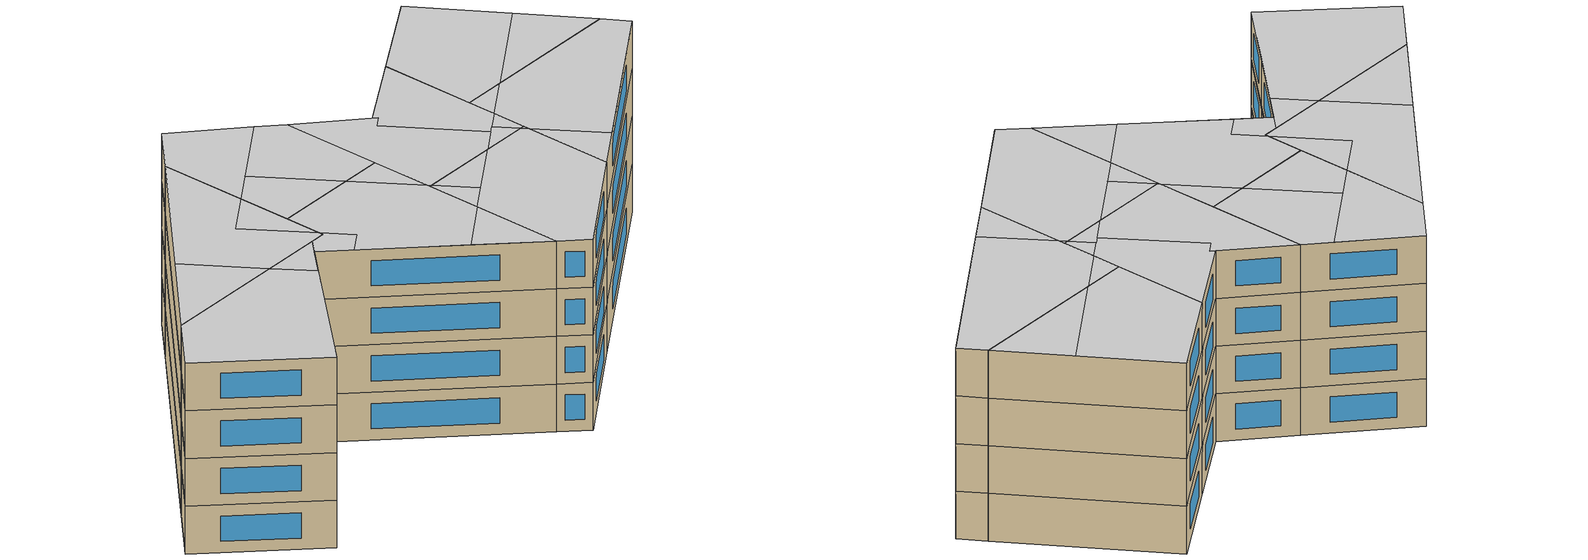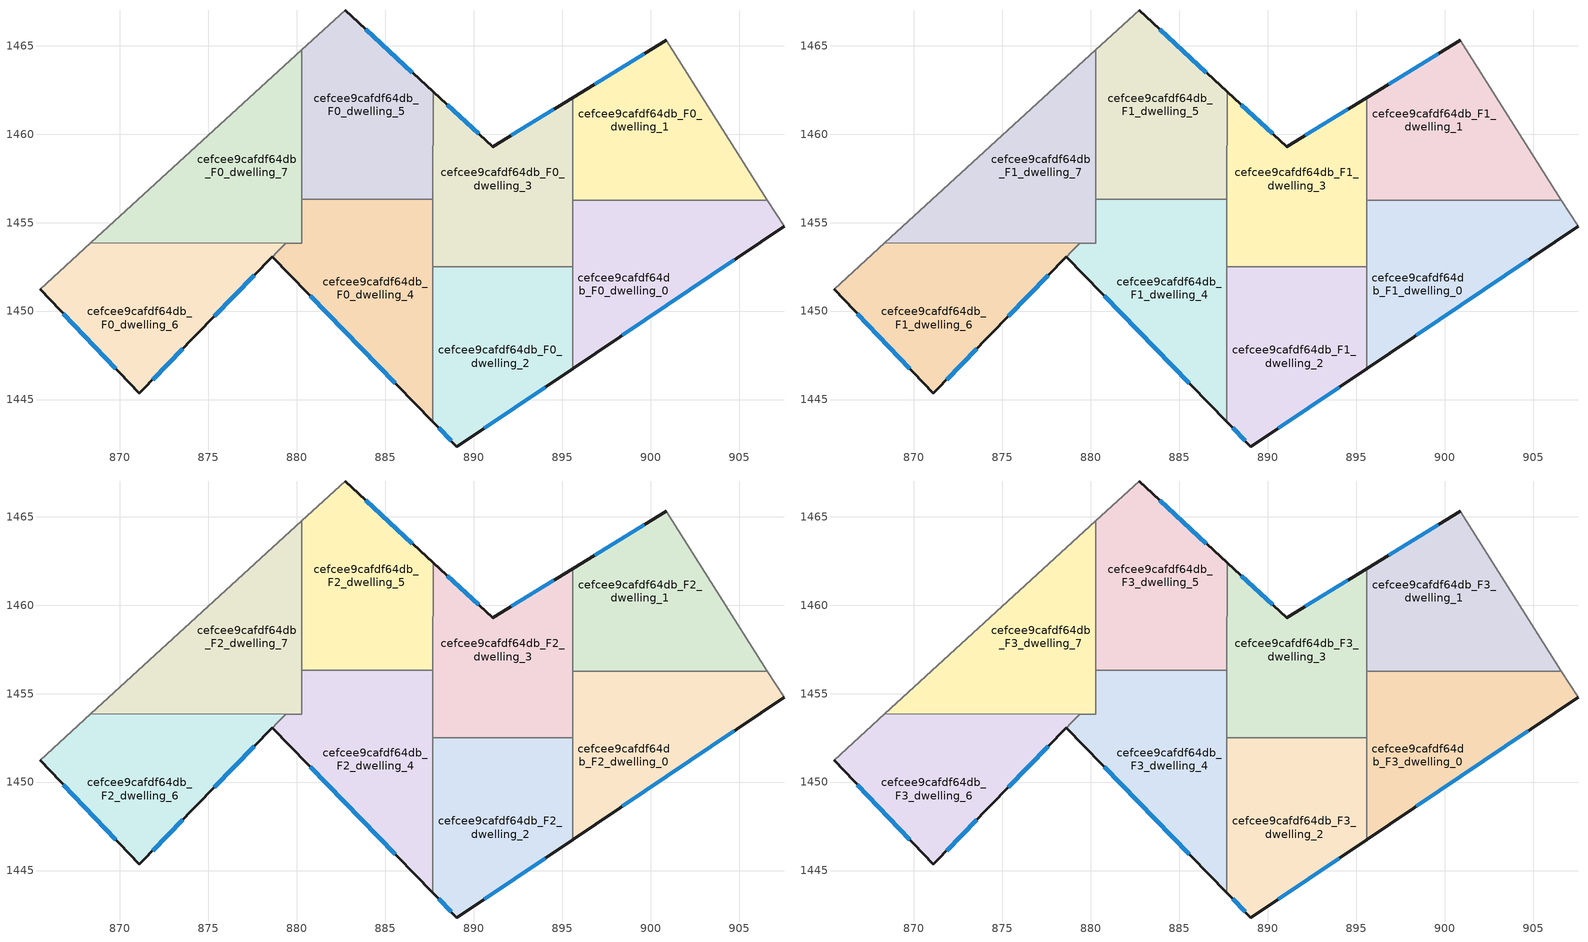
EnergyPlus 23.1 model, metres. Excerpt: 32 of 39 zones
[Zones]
cefcee9cafdf64db_F0_dwelling_0
 floor ground (EU_floor_Construction): 906.6,1456.27 907.53,1454.79 895.59,1446.74 895.6,1456.27 z0
 wall outside (EU_wall_Construction): 895.59,1446.74 907.53,1454.79 z0:3
 wall to cefcee9cafdf64db_F0_dwelling_1 (EU_wall_Construction): 906.6,1456.27 895.6,1456.27 z0:3
 wall adiabatic (EU_wall_Construction): 907.53,1454.79 906.6,1456.27 z0:3
 wall to cefcee9cafdf64db_F0_dwelling_3 (EU_wall_Construction): 895.6,1456.27 895.59,1446.74 z0:3
 window (EU_Window_Construction): 898.4,1448.63 904.73,1452.9 z0.7:2.3
cefcee9cafdf64db_F0_dwelling_1
 floor ground (EU_floor_Construction): 900.89,1465.31 906.6,1456.27 895.6,1456.27 895.6,1462.06 z0
 wall outside (EU_wall_Construction): 900.89,1465.31 895.6,1462.06 z0:3
 wall adiabatic (EU_wall_Construction): 906.6,1456.27 900.89,1465.31 z0:3
 wall to cefcee9cafdf64db_F0_dwelling_3 (EU_wall_Construction): 895.6,1462.06 895.6,1456.27 z0:3
 window (EU_Window_Construction): 899.64,1464.55 896.84,1462.82 z0.7:2.3
cefcee9cafdf64db_F0_dwelling_2
 floor ground (EU_floor_Construction): 895.59,1452.51 895.59,1446.74 889.05,1442.34 887.69,1443.74 887.7,1452.51 z0
 wall outside (EU_wall_Construction): 887.69,1443.74 889.05,1442.34 895.59,1446.74 z0:3
 wall to cefcee9cafdf64db_F0_dwelling_3 (EU_wall_Construction): 895.59,1446.74 895.59,1452.51 887.7,1452.51 z0:3
 wall to cefcee9cafdf64db_F0_dwelling_4 (EU_wall_Construction): 887.7,1452.51 887.69,1443.74 z0:3
 window (EU_Window_Construction): 890.59,1443.37 894.06,1445.71 / 888.01,1443.41 888.73,1442.67 z0.7:2.3
cefcee9cafdf64db_F0_dwelling_3
 floor ground (EU_floor_Construction): 895.6,1462.06 895.59,1452.51 887.7,1452.51 887.7,1462.4 891.07,1459.28 z0
 wall outside (EU_wall_Construction): 895.6,1462.06 891.07,1459.28 887.7,1462.4 z0:3
 wall to cefcee9cafdf64db_F0_dwelling_5 (EU_wall_Construction): 887.7,1462.4 887.7,1456.31 z0:3
 wall to cefcee9cafdf64db_F0_dwelling_4 (EU_wall_Construction): 887.7,1456.31 887.7,1452.51 z0:3
 window (EU_Window_Construction): 890.28,1460.01 888.49,1461.67 / 894.54,1461.41 892.13,1459.93 z0.7:2.3
cefcee9cafdf64db_F0_dwelling_4
 floor ground (EU_floor_Construction): 887.7,1456.32 887.69,1443.74 878.62,1453.06 874.32,1448.66 879.38,1453.85 880.28,1453.84 880.28,1456.32 z0
 wall outside (EU_wall_Construction): 874.32,1448.66 878.62,1453.06 887.69,1443.74 z0:3
 wall to cefcee9cafdf64db_F0_dwelling_5 (EU_wall_Construction): 887.7,1456.32 880.28,1456.32 z0:3
 wall to cefcee9cafdf64db_F0_dwelling_6 (EU_wall_Construction): 879.38,1453.85 874.32,1448.66 z0:3
 wall to cefcee9cafdf64db_F0_dwelling_7 (EU_wall_Construction): 880.28,1456.32 880.28,1453.84 879.38,1453.85 z0:3
 window (EU_Window_Construction): 875.33,1449.7 877.61,1452.03 / 880.75,1450.87 885.56,1445.93 z0.7:2.3
cefcee9cafdf64db_F0_dwelling_5
 floor ground (EU_floor_Construction): 887.7,1462.4 887.7,1456.32 880.28,1456.32 880.29,1464.76 882.74,1467 z0
 wall outside (EU_wall_Construction): 887.7,1462.4 882.74,1467 z0:3
 wall adiabatic (EU_wall_Construction): 882.74,1467 880.29,1464.76 z0:3
 wall to cefcee9cafdf64db_F0_dwelling_7 (EU_wall_Construction): 880.29,1464.76 880.28,1456.32 z0:3
 window (EU_Window_Construction): 886.54,1463.48 883.9,1465.92 z0.7:2.3
cefcee9cafdf64db_F0_dwelling_6
 floor ground (EU_floor_Construction): 879.38,1453.85 871.1,1445.36 865.49,1451.22 868.37,1453.85 z0
 wall outside (EU_wall_Construction): 865.49,1451.22 871.1,1445.36 874.32,1448.66 z0:3
 wall adiabatic (EU_wall_Construction): 868.37,1453.85 865.49,1451.22 z0:3
 wall to cefcee9cafdf64db_F0_dwelling_7 (EU_wall_Construction): 879.38,1453.85 868.37,1453.85 z0:3
 window (EU_Window_Construction): 866.81,1449.85 869.78,1446.73 / 871.85,1446.13 873.56,1447.88 z0.7:2.3
cefcee9cafdf64db_F0_dwelling_7
 floor ground (EU_floor_Construction): 880.29,1464.76 880.28,1453.84 868.37,1453.85 z0
 wall adiabatic (EU_wall_Construction): 880.29,1464.76 868.37,1453.85 z0:3
cefcee9cafdf64db_F1_dwelling_0
 floor to cefcee9cafdf64db_F0_dwelling_0 (EU_floor_Construction): 906.6,1456.27 907.53,1454.79 895.59,1446.74 895.6,1456.27 z3
 wall outside (EU_wall_Construction): 895.59,1446.74 907.53,1454.79 z3:6
 wall to cefcee9cafdf64db_F1_dwelling_1 (EU_wall_Construction): 906.6,1456.27 895.6,1456.27 z3:6
 wall adiabatic (EU_wall_Construction): 907.53,1454.79 906.6,1456.27 z3:6
 wall to cefcee9cafdf64db_F1_dwelling_3 (EU_wall_Construction): 895.6,1456.27 895.59,1446.74 z3:6
 window (EU_Window_Construction): 898.4,1448.63 904.73,1452.9 z3.7:5.3
cefcee9cafdf64db_F1_dwelling_1
 floor to cefcee9cafdf64db_F0_dwelling_1 (EU_floor_Construction): 900.89,1465.31 906.6,1456.27 895.6,1456.27 895.6,1462.06 z3
 wall outside (EU_wall_Construction): 900.89,1465.31 895.6,1462.06 z3:6
 wall adiabatic (EU_wall_Construction): 906.6,1456.27 900.89,1465.31 z3:6
 wall to cefcee9cafdf64db_F1_dwelling_3 (EU_wall_Construction): 895.6,1462.06 895.6,1456.27 z3:6
 window (EU_Window_Construction): 899.64,1464.55 896.84,1462.82 z3.7:5.3
cefcee9cafdf64db_F1_dwelling_2
 floor to cefcee9cafdf64db_F0_dwelling_2 (EU_floor_Construction): 895.59,1452.51 895.59,1446.74 889.05,1442.34 887.69,1443.74 887.7,1452.51 z3
 wall outside (EU_wall_Construction): 887.69,1443.74 889.05,1442.34 895.59,1446.74 z3:6
 wall to cefcee9cafdf64db_F1_dwelling_3 (EU_wall_Construction): 895.59,1446.74 895.59,1452.51 887.7,1452.51 z3:6
 wall to cefcee9cafdf64db_F1_dwelling_4 (EU_wall_Construction): 887.7,1452.51 887.69,1443.74 z3:6
 window (EU_Window_Construction): 890.59,1443.37 894.06,1445.71 / 888.01,1443.41 888.73,1442.67 z3.7:5.3
cefcee9cafdf64db_F1_dwelling_3
 floor to cefcee9cafdf64db_F0_dwelling_3 (EU_floor_Construction): 895.6,1462.06 895.59,1452.51 887.7,1452.51 887.7,1462.4 891.07,1459.28 z3
 wall outside (EU_wall_Construction): 895.6,1462.06 891.07,1459.28 887.7,1462.4 z3:6
 wall to cefcee9cafdf64db_F1_dwelling_5 (EU_wall_Construction): 887.7,1462.4 887.7,1456.31 z3:6
 wall to cefcee9cafdf64db_F1_dwelling_4 (EU_wall_Construction): 887.7,1456.31 887.7,1452.51 z3:6
 window (EU_Window_Construction): 890.28,1460.01 888.49,1461.67 / 894.54,1461.41 892.13,1459.93 z3.7:5.3
cefcee9cafdf64db_F1_dwelling_4
 floor to cefcee9cafdf64db_F0_dwelling_4 (EU_floor_Construction): 887.7,1456.32 887.69,1443.74 878.62,1453.06 874.32,1448.66 879.38,1453.85 880.28,1453.84 880.28,1456.32 z3
 wall outside (EU_wall_Construction): 874.32,1448.66 878.62,1453.06 887.69,1443.74 z3:6
 wall to cefcee9cafdf64db_F1_dwelling_5 (EU_wall_Construction): 887.7,1456.32 880.28,1456.32 z3:6
 wall to cefcee9cafdf64db_F1_dwelling_6 (EU_wall_Construction): 879.38,1453.85 874.32,1448.66 z3:6
 wall to cefcee9cafdf64db_F1_dwelling_7 (EU_wall_Construction): 880.28,1456.32 880.28,1453.84 879.38,1453.85 z3:6
 window (EU_Window_Construction): 875.33,1449.7 877.61,1452.03 / 880.75,1450.87 885.56,1445.93 z3.7:5.3
cefcee9cafdf64db_F1_dwelling_5
 floor to cefcee9cafdf64db_F0_dwelling_5 (EU_floor_Construction): 887.7,1462.4 887.7,1456.32 880.28,1456.32 880.29,1464.76 882.74,1467 z3
 wall outside (EU_wall_Construction): 887.7,1462.4 882.74,1467 z3:6
 wall adiabatic (EU_wall_Construction): 882.74,1467 880.29,1464.76 z3:6
 wall to cefcee9cafdf64db_F1_dwelling_7 (EU_wall_Construction): 880.29,1464.76 880.28,1456.32 z3:6
 window (EU_Window_Construction): 886.54,1463.48 883.9,1465.92 z3.7:5.3
cefcee9cafdf64db_F1_dwelling_6
 floor to cefcee9cafdf64db_F0_dwelling_6 (EU_floor_Construction): 879.38,1453.85 871.1,1445.36 865.49,1451.22 868.37,1453.85 z3
 wall outside (EU_wall_Construction): 865.49,1451.22 871.1,1445.36 874.32,1448.66 z3:6
 wall adiabatic (EU_wall_Construction): 868.37,1453.85 865.49,1451.22 z3:6
 wall to cefcee9cafdf64db_F1_dwelling_7 (EU_wall_Construction): 879.38,1453.85 868.37,1453.85 z3:6
 window (EU_Window_Construction): 866.81,1449.85 869.78,1446.73 / 871.85,1446.13 873.56,1447.88 z3.7:5.3
cefcee9cafdf64db_F1_dwelling_7
 floor to cefcee9cafdf64db_F0_dwelling_7 (EU_floor_Construction): 880.29,1464.76 880.28,1453.84 868.37,1453.85 z3
 wall adiabatic (EU_wall_Construction): 880.29,1464.76 868.37,1453.85 z3:6
cefcee9cafdf64db_F2_dwelling_0
 floor to cefcee9cafdf64db_F1_dwelling_0 (EU_floor_Construction): 906.6,1456.27 907.53,1454.79 895.59,1446.74 895.6,1456.27 z6
 wall outside (EU_wall_Construction): 895.59,1446.74 907.53,1454.79 z6:9
 wall to cefcee9cafdf64db_F2_dwelling_1 (EU_wall_Construction): 906.6,1456.27 895.6,1456.27 z6:9
 wall adiabatic (EU_wall_Construction): 907.53,1454.79 906.6,1456.27 z6:9
 wall to cefcee9cafdf64db_F2_dwelling_3 (EU_wall_Construction): 895.6,1456.27 895.59,1446.74 z6:9
 window (EU_Window_Construction): 898.4,1448.63 904.73,1452.9 z6.7:8.3
cefcee9cafdf64db_F2_dwelling_1
 floor to cefcee9cafdf64db_F1_dwelling_1 (EU_floor_Construction): 900.89,1465.31 906.6,1456.27 895.6,1456.27 895.6,1462.06 z6
 wall outside (EU_wall_Construction): 900.89,1465.31 895.6,1462.06 z6:9
 wall adiabatic (EU_wall_Construction): 906.6,1456.27 900.89,1465.31 z6:9
 wall to cefcee9cafdf64db_F2_dwelling_3 (EU_wall_Construction): 895.6,1462.06 895.6,1456.27 z6:9
 window (EU_Window_Construction): 899.64,1464.55 896.84,1462.82 z6.7:8.3
cefcee9cafdf64db_F2_dwelling_2
 floor to cefcee9cafdf64db_F1_dwelling_2 (EU_floor_Construction): 895.59,1452.51 895.59,1446.74 889.05,1442.34 887.69,1443.74 887.7,1452.51 z6
 wall outside (EU_wall_Construction): 887.69,1443.74 889.05,1442.34 895.59,1446.74 z6:9
 wall to cefcee9cafdf64db_F2_dwelling_3 (EU_wall_Construction): 895.59,1446.74 895.59,1452.51 887.7,1452.51 z6:9
 wall to cefcee9cafdf64db_F2_dwelling_4 (EU_wall_Construction): 887.7,1452.51 887.69,1443.74 z6:9
 window (EU_Window_Construction): 890.59,1443.37 894.06,1445.71 / 888.01,1443.41 888.73,1442.67 z6.7:8.3
cefcee9cafdf64db_F2_dwelling_3
 floor to cefcee9cafdf64db_F1_dwelling_3 (EU_floor_Construction): 895.6,1462.06 895.59,1452.51 887.7,1452.51 887.7,1462.4 891.07,1459.28 z6
 wall outside (EU_wall_Construction): 895.6,1462.06 891.07,1459.28 887.7,1462.4 z6:9
 wall to cefcee9cafdf64db_F2_dwelling_5 (EU_wall_Construction): 887.7,1462.4 887.7,1456.31 z6:9
 wall to cefcee9cafdf64db_F2_dwelling_4 (EU_wall_Construction): 887.7,1456.31 887.7,1452.51 z6:9
 window (EU_Window_Construction): 890.28,1460.01 888.49,1461.67 / 894.54,1461.41 892.13,1459.93 z6.7:8.3
cefcee9cafdf64db_F2_dwelling_4
 floor to cefcee9cafdf64db_F1_dwelling_4 (EU_floor_Construction): 887.7,1456.32 887.69,1443.74 878.62,1453.06 874.32,1448.66 879.38,1453.85 880.28,1453.84 880.28,1456.32 z6
 wall outside (EU_wall_Construction): 874.32,1448.66 878.62,1453.06 887.69,1443.74 z6:9
 wall to cefcee9cafdf64db_F2_dwelling_5 (EU_wall_Construction): 887.7,1456.32 880.28,1456.32 z6:9
 wall to cefcee9cafdf64db_F2_dwelling_6 (EU_wall_Construction): 879.38,1453.85 874.32,1448.66 z6:9
 wall to cefcee9cafdf64db_F2_dwelling_7 (EU_wall_Construction): 880.28,1456.32 880.28,1453.84 879.38,1453.85 z6:9
 window (EU_Window_Construction): 875.33,1449.7 877.61,1452.03 / 880.75,1450.87 885.56,1445.93 z6.7:8.3
cefcee9cafdf64db_F2_dwelling_5
 floor to cefcee9cafdf64db_F1_dwelling_5 (EU_floor_Construction): 887.7,1462.4 887.7,1456.32 880.28,1456.32 880.29,1464.76 882.74,1467 z6
 wall outside (EU_wall_Construction): 887.7,1462.4 882.74,1467 z6:9
 wall adiabatic (EU_wall_Construction): 882.74,1467 880.29,1464.76 z6:9
 wall to cefcee9cafdf64db_F2_dwelling_7 (EU_wall_Construction): 880.29,1464.76 880.28,1456.32 z6:9
 window (EU_Window_Construction): 886.54,1463.48 883.9,1465.92 z6.7:8.3
cefcee9cafdf64db_F2_dwelling_6
 floor to cefcee9cafdf64db_F1_dwelling_6 (EU_floor_Construction): 879.38,1453.85 871.1,1445.36 865.49,1451.22 868.37,1453.85 z6
 wall outside (EU_wall_Construction): 865.49,1451.22 871.1,1445.36 874.32,1448.66 z6:9
 wall adiabatic (EU_wall_Construction): 868.37,1453.85 865.49,1451.22 z6:9
 wall to cefcee9cafdf64db_F2_dwelling_7 (EU_wall_Construction): 879.38,1453.85 868.37,1453.85 z6:9
 window (EU_Window_Construction): 866.81,1449.85 869.78,1446.73 / 871.85,1446.13 873.56,1447.88 z6.7:8.3
cefcee9cafdf64db_F2_dwelling_7
 floor to cefcee9cafdf64db_F1_dwelling_7 (EU_floor_Construction): 880.29,1464.76 880.28,1453.84 868.37,1453.85 z6
 wall adiabatic (EU_wall_Construction): 880.29,1464.76 868.37,1453.85 z6:9
cefcee9cafdf64db_F3_dwelling_0
 floor to cefcee9cafdf64db_F2_dwelling_0 (EU_floor_Construction): 906.6,1456.27 907.53,1454.79 895.59,1446.74 895.6,1456.27 z9
 wall outside (EU_wall_Construction): 895.59,1446.74 907.53,1454.79 z9:12
 wall to cefcee9cafdf64db_F3_dwelling_1 (EU_wall_Construction): 906.6,1456.27 895.6,1456.27 z9:12
 wall adiabatic (EU_wall_Construction): 907.53,1454.79 906.6,1456.27 z9:12
 wall to cefcee9cafdf64db_F3_dwelling_3 (EU_wall_Construction): 895.6,1456.27 895.59,1446.74 z9:12
 window (EU_Window_Construction): 898.4,1448.63 904.73,1452.9 z9.7:11.3
 ceiling to cefcee9cafdf64db_F4_dwelling_1 (EU_floor_Construction): 907.53,1454.79 906.6,1456.27 898.15,1456.27 895.6,1454.55 895.59,1452.13 898.09,1448.43 z12
 ceiling to cefcee9cafdf64db_F4_dwelling_0 (EU_floor_Construction): 898.09,1448.43 895.59,1452.13 895.59,1446.74 z12
 ceiling to cefcee9cafdf64db_F4_dwelling_3 (EU_floor_Construction): 898.15,1456.27 895.6,1456.27 895.6,1454.55 z12
cefcee9cafdf64db_F3_dwelling_1
 floor to cefcee9cafdf64db_F2_dwelling_1 (EU_floor_Construction): 900.89,1465.31 906.6,1456.27 895.6,1456.27 895.6,1462.06 z9
 wall outside (EU_wall_Construction): 900.89,1465.31 895.6,1462.06 z9:12
 wall adiabatic (EU_wall_Construction): 906.6,1456.27 900.89,1465.31 z9:12
 wall to cefcee9cafdf64db_F3_dwelling_3 (EU_wall_Construction): 895.6,1462.06 895.6,1456.27 z9:12
 window (EU_Window_Construction): 899.64,1464.55 896.84,1462.82 z9.7:11.3
 ceiling to cefcee9cafdf64db_F4_dwelling_3 (EU_floor_Construction): 904.07,1460.26 900.89,1465.31 895.6,1462.06 895.6,1456.27 898.15,1456.27 z12
 ceiling adiabatic (EU_roof_Construction): 906.6,1456.27 904.07,1460.26 898.15,1456.27 z12
cefcee9cafdf64db_F3_dwelling_2
 floor to cefcee9cafdf64db_F2_dwelling_2 (EU_floor_Construction): 895.59,1452.51 895.59,1446.74 889.05,1442.34 887.69,1443.74 887.7,1452.51 z9
 wall outside (EU_wall_Construction): 887.69,1443.74 889.05,1442.34 895.59,1446.74 z9:12
 wall to cefcee9cafdf64db_F3_dwelling_3 (EU_wall_Construction): 895.59,1446.74 895.59,1452.51 887.7,1452.51 z9:12
 wall to cefcee9cafdf64db_F3_dwelling_4 (EU_wall_Construction): 887.7,1452.51 887.69,1443.74 z9:12
 window (EU_Window_Construction): 890.59,1443.37 894.06,1445.71 / 888.01,1443.41 888.73,1442.67 z9.7:11.3
 ceiling to cefcee9cafdf64db_F4_dwelling_0 (EU_floor_Construction): 895.59,1446.74 895.59,1452.13 895.34,1452.51 892.57,1452.51 887.69,1449.23 887.69,1443.74 889.05,1442.34 z12
 ceiling to cefcee9cafdf64db_F4_dwelling_5 (EU_floor_Construction): 892.57,1452.51 887.81,1452.51 889.3,1450.31 z12
 ceiling to cefcee9cafdf64db_F4_dwelling_2 (EU_floor_Construction): 889.3,1450.31 887.81,1452.51 887.7,1452.51 887.69,1449.23 z12
 ceiling to cefcee9cafdf64db_F4_dwelling_1 (EU_floor_Construction): 895.59,1452.13 895.59,1452.51 895.34,1452.51 z12
cefcee9cafdf64db_F3_dwelling_3
 floor to cefcee9cafdf64db_F2_dwelling_3 (EU_floor_Construction): 895.6,1462.06 895.59,1452.51 887.7,1452.51 887.7,1462.4 891.07,1459.28 z9
 wall outside (EU_wall_Construction): 895.6,1462.06 891.07,1459.28 887.7,1462.4 z9:12
 wall to cefcee9cafdf64db_F3_dwelling_5 (EU_wall_Construction): 887.7,1462.4 887.7,1456.31 z9:12
 wall to cefcee9cafdf64db_F3_dwelling_4 (EU_wall_Construction): 887.7,1456.31 887.7,1452.51 z9:12
 window (EU_Window_Construction): 890.28,1460.01 888.49,1461.67 / 894.54,1461.41 892.13,1459.93 z9.7:11.3
 ceiling to cefcee9cafdf64db_F4_dwelling_5 (EU_floor_Construction): 894.06,1453.51 890.63,1458.6 891.31,1459.05 887.7,1462.39 887.7,1452.68 887.81,1452.51 892.57,1452.51 z12
 ceiling to cefcee9cafdf64db_F4_dwelling_0 (EU_floor_Construction): 895.34,1452.51 894.47,1453.79 892.57,1452.51 z12
 ceiling to cefcee9cafdf64db_F4_dwelling_3 (EU_floor_Construction): 895.6,1454.55 895.6,1462.06 891.07,1459.28 891.31,1459.06 890.63,1458.6 894.06,1453.51 z12
 ceiling to cefcee9cafdf64db_F4_dwelling_1 (EU_floor_Construction): 895.59,1452.27 895.6,1454.55 894.48,1453.79 895.34,1452.51 895.59,1452.51 z12
 roof outside (EU_roof_Construction): 895.59,1452.27 895.59,1452.51 895.6,1462.06 891.07,1459.28 887.7,1462.4 891.31,1459.05 891.07,1459.28 895.6,1462.06 z12
cefcee9cafdf64db_F3_dwelling_4
 floor to cefcee9cafdf64db_F2_dwelling_4 (EU_floor_Construction): 887.7,1456.32 887.69,1443.74 878.62,1453.06 874.32,1448.66 879.38,1453.85 880.28,1453.84 880.28,1456.32 z9
 wall outside (EU_wall_Construction): 874.32,1448.66 878.62,1453.06 887.69,1443.74 z9:12
 wall to cefcee9cafdf64db_F3_dwelling_5 (EU_wall_Construction): 887.7,1456.32 880.28,1456.32 z9:12
 wall to cefcee9cafdf64db_F3_dwelling_6 (EU_wall_Construction): 879.38,1453.85 874.32,1448.66 z9:12
 wall to cefcee9cafdf64db_F3_dwelling_7 (EU_wall_Construction): 880.28,1456.32 880.28,1453.84 879.38,1453.85 z9:12
 window (EU_Window_Construction): 875.33,1449.7 877.61,1452.03 / 880.75,1450.87 885.56,1445.93 z9.7:11.3
 ceiling to cefcee9cafdf64db_F4_dwelling_2 (EU_floor_Construction): 887.69,1449.23 887.7,1452.68 885.25,1456.32 880.28,1456.32 880.28,1454.07 881.42,1452.39 880.12,1451.52 884.47,1447.05 z12
 ceiling to cefcee9cafdf64db_F4_dwelling_0 (EU_floor_Construction): 887.69,1443.74 887.69,1449.23 884.47,1447.05 z12
 ceiling to cefcee9cafdf64db_F4_dwelling_5 (EU_floor_Construction): 887.7,1452.68 887.7,1456.32 885.25,1456.32 z12
 ceiling to cefcee9cafdf64db_F4_dwelling_6 (EU_floor_Construction): 881.42,1452.39 880.28,1454.07 880.28,1453.84 879.38,1453.85 877.26,1451.67 878.62,1453.06 880.12,1451.52 z12
cefcee9cafdf64db_F3_dwelling_5
 floor to cefcee9cafdf64db_F2_dwelling_5 (EU_floor_Construction): 887.7,1462.4 887.7,1456.32 880.28,1456.32 880.29,1464.76 882.74,1467 z9
 wall outside (EU_wall_Construction): 887.7,1462.4 882.74,1467 z9:12
 wall adiabatic (EU_wall_Construction): 882.74,1467 880.29,1464.76 z9:12
 wall to cefcee9cafdf64db_F3_dwelling_7 (EU_wall_Construction): 880.29,1464.76 880.28,1456.32 z9:12
 window (EU_Window_Construction): 886.54,1463.48 883.9,1465.92 z9.7:11.3
 ceiling to cefcee9cafdf64db_F4_dwelling_6 (EU_floor_Construction): 886.37,1463.63 882.74,1467 880.29,1464.76 880.29,1459.53 z12
 ceiling to cefcee9cafdf64db_F4_dwelling_2 (EU_floor_Construction): 885.25,1456.32 882.21,1460.82 880.29,1459.53 880.28,1456.32 z12
 ceiling to cefcee9cafdf64db_F4_dwelling_5 (EU_floor_Construction): 887.7,1456.32 887.7,1462.39 886.37,1463.63 882.21,1460.82 885.25,1456.32 z12
cefcee9cafdf64db_F3_dwelling_6
 floor to cefcee9cafdf64db_F2_dwelling_6 (EU_floor_Construction): 879.38,1453.85 871.1,1445.36 865.49,1451.22 868.37,1453.85 z9
 wall outside (EU_wall_Construction): 865.49,1451.22 871.1,1445.36 874.32,1448.66 z9:12
 wall adiabatic (EU_wall_Construction): 868.37,1453.85 865.49,1451.22 z9:12
 wall to cefcee9cafdf64db_F3_dwelling_7 (EU_wall_Construction): 879.38,1453.85 868.37,1453.85 z9:12
 window (EU_Window_Construction): 866.81,1449.85 869.78,1446.73 / 871.85,1446.13 873.56,1447.88 z9.7:11.3
 ceiling to cefcee9cafdf64db_F4_dwelling_4 (EU_floor_Construction): 871.1,1445.36 877.26,1451.67 875.79,1453.85 868.37,1453.85 865.49,1451.22 z12
 ceiling to cefcee9cafdf64db_F4_dwelling_6 (EU_floor_Construction): 877.26,1451.67 879.38,1453.85 875.79,1453.85 z12
cefcee9cafdf64db_F3_dwelling_7
 floor to cefcee9cafdf64db_F2_dwelling_7 (EU_floor_Construction): 880.29,1464.76 880.28,1453.84 868.37,1453.85 z9
 wall adiabatic (EU_wall_Construction): 880.29,1464.76 868.37,1453.85 z9:12
 ceiling to cefcee9cafdf64db_F4_dwelling_6 (EU_floor_Construction): 880.28,1453.84 880.28,1454.07 877.76,1457.82 880.29,1459.53 880.29,1464.76 872.96,1458.05 875.79,1453.85 z12
 ceiling to cefcee9cafdf64db_F4_dwelling_4 (EU_floor_Construction): 875.79,1453.85 872.96,1458.05 868.37,1453.85 z12
 ceiling to cefcee9cafdf64db_F4_dwelling_2 (EU_floor_Construction): 880.28,1454.07 880.29,1459.53 877.76,1457.82 z12
[Building]
EU S2 Campaign: North Axis=0; Terrain=City; Solar Distribution=FullExterior
[Site:Location]
Budapest.Ferenc.Liszt.Intl.AP: Latitude=47.437; Longitude=19.256; Time Zone=1; Elevation=185
[SizingPeriod:WeatherFileDays]
AnnualSizingPeriod: Begin Month=1; Begin Day of Month=1; End Month=12; End Day of Month=31; Day of Week for Start Day=Monday; Use Weather File Daylight Saving Period=No; Use Weather File Rain and Snow Indicators=No
[MATERIAL]
EU_InternalMass_Material: Roughness=MediumRough; Thickness=0.1; Conductivity=1; Density=1800; Specific Heat=900; Thermal Absorptance=0.9; Solar Absorptance=0.7; Visible Absorptance=0.7
[MATERIAL:NOMASS] Roughness=MediumRough; Thermal Absorptance=0.9; Solar Absorptance=0.7; Visible Absorptance=0.7
Name | Thermal Resistance
EU_wall_NoMass | 0.832559
EU_roof_NoMass | 1.39638
EU_floor_NoMass | 0.872794
[WINDOWMATERIAL:SIMPLEGLAZINGSYSTEM]
EU_Window_SimpleGlazing: UFactor=2.79869; Solar Heat Gain Coefficient=0.75; Visible Transmittance=0.75
[CONSTRUCTION]
EU_wall_Construction: EU_wall_NoMass
EU_roof_Construction: EU_roof_NoMass
EU_floor_Construction: EU_floor_NoMass
EU_Window_Construction: EU_Window_SimpleGlazing
EU_InternalMass_Construction: EU_InternalMass_Material
[ZONE] Type=1; Multiplier=1; Ceiling Height=autocalculate; Floor Area=autocalculate; Part of Total Floor Area=Yes
Name | Volume
cefcee9cafdf64db_F0_dwelling_0; cefcee9cafdf64db_F1_dwelling_0; cefcee9cafdf64db_F2_dwelling_0; cefcee9cafdf64db_F3_dwelling_0 | 195.02
cefcee9cafdf64db_F0_dwelling_1; cefcee9cafdf64db_F1_dwelling_1; cefcee9cafdf64db_F2_dwelling_1; cefcee9cafdf64db_F3_dwelling_1 | 195.038
cefcee9cafdf64db_F0_dwelling_2; cefcee9cafdf64db_F1_dwelling_2; cefcee9cafdf64db_F2_dwelling_2; cefcee9cafdf64db_F3_dwelling_2 | 195.013
cefcee9cafdf64db_F0_dwelling_3; cefcee9cafdf64db_F1_dwelling_3; cefcee9cafdf64db_F2_dwelling_3; cefcee9cafdf64db_F3_dwelling_3 | 195.041
cefcee9cafdf64db_F0_dwelling_4; cefcee9cafdf64db_F1_dwelling_4; cefcee9cafdf64db_F2_dwelling_4; cefcee9cafdf64db_F3_dwelling_4 | 202.352
cefcee9cafdf64db_F0_dwelling_5; cefcee9cafdf64db_F1_dwelling_5; cefcee9cafdf64db_F2_dwelling_5; cefcee9cafdf64db_F3_dwelling_5 | 195.03
cefcee9cafdf64db_F0_dwelling_6; cefcee9cafdf64db_F1_dwelling_6; cefcee9cafdf64db_F2_dwelling_6; cefcee9cafdf64db_F3_dwelling_6 | 187.658
cefcee9cafdf64db_F0_dwelling_7; cefcee9cafdf64db_F1_dwelling_7; cefcee9cafdf64db_F2_dwelling_7; cefcee9cafdf64db_F3_dwelling_7 | 195.057
[INTERNALMASS] Construction=EU_InternalMass_Construction
Name | Zone or ZoneList | Surface Area
cefcee9cafdf64db_F0_dwelling_0_EU_InternalMass | cefcee9cafdf64db_F0_dwelling_0 | 65.0067
cefcee9cafdf64db_F0_dwelling_1_EU_InternalMass | cefcee9cafdf64db_F0_dwelling_1 | 65.0126
cefcee9cafdf64db_F0_dwelling_2_EU_InternalMass | cefcee9cafdf64db_F0_dwelling_2 | 65.0042
cefcee9cafdf64db_F0_dwelling_3_EU_InternalMass | cefcee9cafdf64db_F0_dwelling_3 | 65.0167
cefcee9cafdf64db_F0_dwelling_4_EU_InternalMass | cefcee9cafdf64db_F0_dwelling_4 | 67.4685
cefcee9cafdf64db_F0_dwelling_5_EU_InternalMass | cefcee9cafdf64db_F0_dwelling_5 | 65.0099
cefcee9cafdf64db_F0_dwelling_6_EU_InternalMass | cefcee9cafdf64db_F0_dwelling_6 | 62.5502
cefcee9cafdf64db_F0_dwelling_7_EU_InternalMass | cefcee9cafdf64db_F0_dwelling_7 | 65.0192
cefcee9cafdf64db_F1_dwelling_0_EU_InternalMass | cefcee9cafdf64db_F1_dwelling_0 | 65.0067
cefcee9cafdf64db_F1_dwelling_1_EU_InternalMass | cefcee9cafdf64db_F1_dwelling_1 | 65.0126
cefcee9cafdf64db_F1_dwelling_2_EU_InternalMass | cefcee9cafdf64db_F1_dwelling_2 | 65.0042
cefcee9cafdf64db_F1_dwelling_3_EU_InternalMass | cefcee9cafdf64db_F1_dwelling_3 | 65.0167
cefcee9cafdf64db_F1_dwelling_4_EU_InternalMass | cefcee9cafdf64db_F1_dwelling_4 | 67.4685
cefcee9cafdf64db_F1_dwelling_5_EU_InternalMass | cefcee9cafdf64db_F1_dwelling_5 | 65.0099
cefcee9cafdf64db_F1_dwelling_6_EU_InternalMass | cefcee9cafdf64db_F1_dwelling_6 | 62.5502
cefcee9cafdf64db_F1_dwelling_7_EU_InternalMass | cefcee9cafdf64db_F1_dwelling_7 | 65.0192
cefcee9cafdf64db_F2_dwelling_0_EU_InternalMass | cefcee9cafdf64db_F2_dwelling_0 | 65.0067
cefcee9cafdf64db_F2_dwelling_1_EU_InternalMass | cefcee9cafdf64db_F2_dwelling_1 | 65.0126
cefcee9cafdf64db_F2_dwelling_2_EU_InternalMass | cefcee9cafdf64db_F2_dwelling_2 | 65.0042
cefcee9cafdf64db_F2_dwelling_3_EU_InternalMass | cefcee9cafdf64db_F2_dwelling_3 | 65.0167
cefcee9cafdf64db_F2_dwelling_4_EU_InternalMass | cefcee9cafdf64db_F2_dwelling_4 | 67.4685
cefcee9cafdf64db_F2_dwelling_5_EU_InternalMass | cefcee9cafdf64db_F2_dwelling_5 | 65.0099
cefcee9cafdf64db_F2_dwelling_6_EU_InternalMass | cefcee9cafdf64db_F2_dwelling_6 | 62.5502
cefcee9cafdf64db_F2_dwelling_7_EU_InternalMass | cefcee9cafdf64db_F2_dwelling_7 | 65.0192
cefcee9cafdf64db_F3_dwelling_0_EU_InternalMass | cefcee9cafdf64db_F3_dwelling_0 | 65.0067
cefcee9cafdf64db_F3_dwelling_1_EU_InternalMass | cefcee9cafdf64db_F3_dwelling_1 | 65.0126
cefcee9cafdf64db_F3_dwelling_2_EU_InternalMass | cefcee9cafdf64db_F3_dwelling_2 | 65.0042
cefcee9cafdf64db_F3_dwelling_3_EU_InternalMass | cefcee9cafdf64db_F3_dwelling_3 | 65.0167
cefcee9cafdf64db_F3_dwelling_4_EU_InternalMass | cefcee9cafdf64db_F3_dwelling_4 | 67.4685
cefcee9cafdf64db_F3_dwelling_5_EU_InternalMass | cefcee9cafdf64db_F3_dwelling_5 | 65.0099
cefcee9cafdf64db_F3_dwelling_6_EU_InternalMass | cefcee9cafdf64db_F3_dwelling_6 | 62.5502
cefcee9cafdf64db_F3_dwelling_7_EU_InternalMass | cefcee9cafdf64db_F3_dwelling_7 | 65.0192
[OTHEREQUIPMENT] Fuel Type=Electricity; Design Level Calculation Method=Watts/Area; Power per Zone Floor Area=1; Fraction Latent=0; Fraction Radiant=0; Fraction Lost=0; Carbon Dioxide Generation Rate=0; EndUse Subcategory=EU_Step8_InternalGains
Name | Zone or ZoneList or Space or SpaceList | Schedule
EU_Step8_InternalGain_cefcee9cafdf64db_F0_dwelling_0_f000 | cefcee9cafdf64db_F0_dwelling_0 | EU_Step8_GainSchedule_cefcee9cafdf64db_F0_dwelling_0_f000
EU_Step8_InternalGain_cefcee9cafdf64db_F0_dwelling_1_f000 | cefcee9cafdf64db_F0_dwelling_1 | EU_Step8_GainSchedule_cefcee9cafdf64db_F0_dwelling_1_f000
EU_Step8_InternalGain_cefcee9cafdf64db_F0_dwelling_2_f000 | cefcee9cafdf64db_F0_dwelling_2 | EU_Step8_GainSchedule_cefcee9cafdf64db_F0_dwelling_2_f000
EU_Step8_InternalGain_cefcee9cafdf64db_F0_dwelling_3_f000 | cefcee9cafdf64db_F0_dwelling_3 | EU_Step8_GainSchedule_cefcee9cafdf64db_F0_dwelling_3_f000
EU_Step8_InternalGain_cefcee9cafdf64db_F0_dwelling_4_f000 | cefcee9cafdf64db_F0_dwelling_4 | EU_Step8_GainSchedule_cefcee9cafdf64db_F0_dwelling_4_f000
EU_Step8_InternalGain_cefcee9cafdf64db_F0_dwelling_5_f000 | cefcee9cafdf64db_F0_dwelling_5 | EU_Step8_GainSchedule_cefcee9cafdf64db_F0_dwelling_5_f000
EU_Step8_InternalGain_cefcee9cafdf64db_F0_dwelling_6_f000 | cefcee9cafdf64db_F0_dwelling_6 | EU_Step8_GainSchedule_cefcee9cafdf64db_F0_dwelling_6_f000
EU_Step8_InternalGain_cefcee9cafdf64db_F0_dwelling_7_f000 | cefcee9cafdf64db_F0_dwelling_7 | EU_Step8_GainSchedule_cefcee9cafdf64db_F0_dwelling_7_f000
EU_Step8_InternalGain_cefcee9cafdf64db_F1_dwelling_0_f000 | cefcee9cafdf64db_F1_dwelling_0 | EU_Step8_GainSchedule_cefcee9cafdf64db_F1_dwelling_0_f000
EU_Step8_InternalGain_cefcee9cafdf64db_F1_dwelling_1_f000 | cefcee9cafdf64db_F1_dwelling_1 | EU_Step8_GainSchedule_cefcee9cafdf64db_F1_dwelling_1_f000
EU_Step8_InternalGain_cefcee9cafdf64db_F1_dwelling_2_f000 | cefcee9cafdf64db_F1_dwelling_2 | EU_Step8_GainSchedule_cefcee9cafdf64db_F1_dwelling_2_f000
EU_Step8_InternalGain_cefcee9cafdf64db_F1_dwelling_3_f000 | cefcee9cafdf64db_F1_dwelling_3 | EU_Step8_GainSchedule_cefcee9cafdf64db_F1_dwelling_3_f000
EU_Step8_InternalGain_cefcee9cafdf64db_F1_dwelling_4_f000 | cefcee9cafdf64db_F1_dwelling_4 | EU_Step8_GainSchedule_cefcee9cafdf64db_F1_dwelling_4_f000
EU_Step8_InternalGain_cefcee9cafdf64db_F1_dwelling_5_f000 | cefcee9cafdf64db_F1_dwelling_5 | EU_Step8_GainSchedule_cefcee9cafdf64db_F1_dwelling_5_f000
EU_Step8_InternalGain_cefcee9cafdf64db_F1_dwelling_6_f000 | cefcee9cafdf64db_F1_dwelling_6 | EU_Step8_GainSchedule_cefcee9cafdf64db_F1_dwelling_6_f000
EU_Step8_InternalGain_cefcee9cafdf64db_F1_dwelling_7_f000 | cefcee9cafdf64db_F1_dwelling_7 | EU_Step8_GainSchedule_cefcee9cafdf64db_F1_dwelling_7_f000
EU_Step8_InternalGain_cefcee9cafdf64db_F2_dwelling_0_f000 | cefcee9cafdf64db_F2_dwelling_0 | EU_Step8_GainSchedule_cefcee9cafdf64db_F2_dwelling_0_f000
EU_Step8_InternalGain_cefcee9cafdf64db_F2_dwelling_1_f000 | cefcee9cafdf64db_F2_dwelling_1 | EU_Step8_GainSchedule_cefcee9cafdf64db_F2_dwelling_1_f000
EU_Step8_InternalGain_cefcee9cafdf64db_F2_dwelling_2_f000 | cefcee9cafdf64db_F2_dwelling_2 | EU_Step8_GainSchedule_cefcee9cafdf64db_F2_dwelling_2_f000
EU_Step8_InternalGain_cefcee9cafdf64db_F2_dwelling_3_f000 | cefcee9cafdf64db_F2_dwelling_3 | EU_Step8_GainSchedule_cefcee9cafdf64db_F2_dwelling_3_f000
EU_Step8_InternalGain_cefcee9cafdf64db_F2_dwelling_4_f000 | cefcee9cafdf64db_F2_dwelling_4 | EU_Step8_GainSchedule_cefcee9cafdf64db_F2_dwelling_4_f000
EU_Step8_InternalGain_cefcee9cafdf64db_F2_dwelling_5_f000 | cefcee9cafdf64db_F2_dwelling_5 | EU_Step8_GainSchedule_cefcee9cafdf64db_F2_dwelling_5_f000
EU_Step8_InternalGain_cefcee9cafdf64db_F2_dwelling_6_f000 | cefcee9cafdf64db_F2_dwelling_6 | EU_Step8_GainSchedule_cefcee9cafdf64db_F2_dwelling_6_f000
EU_Step8_InternalGain_cefcee9cafdf64db_F2_dwelling_7_f000 | cefcee9cafdf64db_F2_dwelling_7 | EU_Step8_GainSchedule_cefcee9cafdf64db_F2_dwelling_7_f000
EU_Step8_InternalGain_cefcee9cafdf64db_F3_dwelling_0_f000 | cefcee9cafdf64db_F3_dwelling_0 | EU_Step8_GainSchedule_cefcee9cafdf64db_F3_dwelling_0_f000
EU_Step8_InternalGain_cefcee9cafdf64db_F3_dwelling_1_f000 | cefcee9cafdf64db_F3_dwelling_1 | EU_Step8_GainSchedule_cefcee9cafdf64db_F3_dwelling_1_f000
EU_Step8_InternalGain_cefcee9cafdf64db_F3_dwelling_2_f000 | cefcee9cafdf64db_F3_dwelling_2 | EU_Step8_GainSchedule_cefcee9cafdf64db_F3_dwelling_2_f000
EU_Step8_InternalGain_cefcee9cafdf64db_F3_dwelling_3_f000 | cefcee9cafdf64db_F3_dwelling_3 | EU_Step8_GainSchedule_cefcee9cafdf64db_F3_dwelling_3_f000
EU_Step8_InternalGain_cefcee9cafdf64db_F3_dwelling_4_f000 | cefcee9cafdf64db_F3_dwelling_4 | EU_Step8_GainSchedule_cefcee9cafdf64db_F3_dwelling_4_f000
EU_Step8_InternalGain_cefcee9cafdf64db_F3_dwelling_5_f000 | cefcee9cafdf64db_F3_dwelling_5 | EU_Step8_GainSchedule_cefcee9cafdf64db_F3_dwelling_5_f000
EU_Step8_InternalGain_cefcee9cafdf64db_F3_dwelling_6_f000 | cefcee9cafdf64db_F3_dwelling_6 | EU_Step8_GainSchedule_cefcee9cafdf64db_F3_dwelling_6_f000
EU_Step8_InternalGain_cefcee9cafdf64db_F3_dwelling_7_f000 | cefcee9cafdf64db_F3_dwelling_7 | EU_Step8_GainSchedule_cefcee9cafdf64db_F3_dwelling_7_f000
[ZONEVENTILATION:DESIGNFLOWRATE] Schedule=EU_AlwaysOn; Design Flow Rate Calculation Method=AirChanges/Hour; Air Changes per Hour=0.475469; Ventilation Type=Natural; Fan Pressure Rise=0; Fan Total Efficiency=1; Constant Term Coefficient=1; Temperature Term Coefficient=0; Velocity Term Coefficient=0; Velocity Squared Term Coefficient=0; Minimum Indoor Temperature=-100; Maximum Indoor Temperature=100; Delta Temperature=-100; Minimum Outdoor Temperature=-100; Maximum Outdoor Temperature=100; Maximum Wind Speed=40
Name | Zone or ZoneList or Space or SpaceList
EU_ConstantAir_cefcee9cafdf64db_F0_dwelling_0 | cefcee9cafdf64db_F0_dwelling_0
EU_ConstantAir_cefcee9cafdf64db_F0_dwelling_1 | cefcee9cafdf64db_F0_dwelling_1
EU_ConstantAir_cefcee9cafdf64db_F0_dwelling_2 | cefcee9cafdf64db_F0_dwelling_2
EU_ConstantAir_cefcee9cafdf64db_F0_dwelling_3 | cefcee9cafdf64db_F0_dwelling_3
EU_ConstantAir_cefcee9cafdf64db_F0_dwelling_4 | cefcee9cafdf64db_F0_dwelling_4
EU_ConstantAir_cefcee9cafdf64db_F0_dwelling_5 | cefcee9cafdf64db_F0_dwelling_5
EU_ConstantAir_cefcee9cafdf64db_F0_dwelling_6 | cefcee9cafdf64db_F0_dwelling_6
EU_ConstantAir_cefcee9cafdf64db_F0_dwelling_7 | cefcee9cafdf64db_F0_dwelling_7
EU_ConstantAir_cefcee9cafdf64db_F1_dwelling_0 | cefcee9cafdf64db_F1_dwelling_0
EU_ConstantAir_cefcee9cafdf64db_F1_dwelling_1 | cefcee9cafdf64db_F1_dwelling_1
EU_ConstantAir_cefcee9cafdf64db_F1_dwelling_2 | cefcee9cafdf64db_F1_dwelling_2
EU_ConstantAir_cefcee9cafdf64db_F1_dwelling_3 | cefcee9cafdf64db_F1_dwelling_3
EU_ConstantAir_cefcee9cafdf64db_F1_dwelling_4 | cefcee9cafdf64db_F1_dwelling_4
EU_ConstantAir_cefcee9cafdf64db_F1_dwelling_5 | cefcee9cafdf64db_F1_dwelling_5
EU_ConstantAir_cefcee9cafdf64db_F1_dwelling_6 | cefcee9cafdf64db_F1_dwelling_6
EU_ConstantAir_cefcee9cafdf64db_F1_dwelling_7 | cefcee9cafdf64db_F1_dwelling_7
EU_ConstantAir_cefcee9cafdf64db_F2_dwelling_0 | cefcee9cafdf64db_F2_dwelling_0
EU_ConstantAir_cefcee9cafdf64db_F2_dwelling_1 | cefcee9cafdf64db_F2_dwelling_1
EU_ConstantAir_cefcee9cafdf64db_F2_dwelling_2 | cefcee9cafdf64db_F2_dwelling_2
EU_ConstantAir_cefcee9cafdf64db_F2_dwelling_3 | cefcee9cafdf64db_F2_dwelling_3
EU_ConstantAir_cefcee9cafdf64db_F2_dwelling_4 | cefcee9cafdf64db_F2_dwelling_4
EU_ConstantAir_cefcee9cafdf64db_F2_dwelling_5 | cefcee9cafdf64db_F2_dwelling_5
EU_ConstantAir_cefcee9cafdf64db_F2_dwelling_6 | cefcee9cafdf64db_F2_dwelling_6
EU_ConstantAir_cefcee9cafdf64db_F2_dwelling_7 | cefcee9cafdf64db_F2_dwelling_7
EU_ConstantAir_cefcee9cafdf64db_F3_dwelling_0 | cefcee9cafdf64db_F3_dwelling_0
EU_ConstantAir_cefcee9cafdf64db_F3_dwelling_1 | cefcee9cafdf64db_F3_dwelling_1
EU_ConstantAir_cefcee9cafdf64db_F3_dwelling_2 | cefcee9cafdf64db_F3_dwelling_2
EU_ConstantAir_cefcee9cafdf64db_F3_dwelling_3 | cefcee9cafdf64db_F3_dwelling_3
EU_ConstantAir_cefcee9cafdf64db_F3_dwelling_4 | cefcee9cafdf64db_F3_dwelling_4
EU_ConstantAir_cefcee9cafdf64db_F3_dwelling_5 | cefcee9cafdf64db_F3_dwelling_5
EU_ConstantAir_cefcee9cafdf64db_F3_dwelling_6 | cefcee9cafdf64db_F3_dwelling_6
EU_ConstantAir_cefcee9cafdf64db_F3_dwelling_7 | cefcee9cafdf64db_F3_dwelling_7
[HVACTEMPLATE:THERMOSTAT] Constant Heating Setpoint=20; Constant Cooling Setpoint=50
EU_HeatOnly_cefcee9cafdf64db_F0_dwelling_0; EU_HeatOnly_cefcee9cafdf64db_F0_dwelling_1; EU_HeatOnly_cefcee9cafdf64db_F0_dwelling_2; EU_HeatOnly_cefcee9cafdf64db_F0_dwelling_3; EU_HeatOnly_cefcee9cafdf64db_F0_dwelling_4; EU_HeatOnly_cefcee9cafdf64db_F0_dwelling_5; EU_HeatOnly_cefcee9cafdf64db_F0_dwelling_6; EU_HeatOnly_cefcee9cafdf64db_F0_dwelling_7; EU_HeatOnly_cefcee9cafdf64db_F1_dwelling_0; EU_HeatOnly_cefcee9cafdf64db_F1_dwelling_1; EU_HeatOnly_cefcee9cafdf64db_F1_dwelling_2; EU_HeatOnly_cefcee9cafdf64db_F1_dwelling_3; EU_HeatOnly_cefcee9cafdf64db_F1_dwelling_4; EU_HeatOnly_cefcee9cafdf64db_F1_dwelling_5; EU_HeatOnly_cefcee9cafdf64db_F1_dwelling_6; EU_HeatOnly_cefcee9cafdf64db_F1_dwelling_7; EU_HeatOnly_cefcee9cafdf64db_F2_dwelling_0; EU_HeatOnly_cefcee9cafdf64db_F2_dwelling_1; EU_HeatOnly_cefcee9cafdf64db_F2_dwelling_2; EU_HeatOnly_cefcee9cafdf64db_F2_dwelling_3; EU_HeatOnly_cefcee9cafdf64db_F2_dwelling_4; EU_HeatOnly_cefcee9cafdf64db_F2_dwelling_5; EU_HeatOnly_cefcee9cafdf64db_F2_dwelling_6; EU_HeatOnly_cefcee9cafdf64db_F2_dwelling_7; EU_HeatOnly_cefcee9cafdf64db_F3_dwelling_0; EU_HeatOnly_cefcee9cafdf64db_F3_dwelling_1; EU_HeatOnly_cefcee9cafdf64db_F3_dwelling_2; EU_HeatOnly_cefcee9cafdf64db_F3_dwelling_3; EU_HeatOnly_cefcee9cafdf64db_F3_dwelling_4; EU_HeatOnly_cefcee9cafdf64db_F3_dwelling_5; EU_HeatOnly_cefcee9cafdf64db_F3_dwelling_6; EU_HeatOnly_cefcee9cafdf64db_F3_dwelling_7; EU_HeatOnly_cefcee9cafdf64db_F4_dwelling_0; EU_HeatOnly_cefcee9cafdf64db_F4_dwelling_1; EU_HeatOnly_cefcee9cafdf64db_F4_dwelling_2; EU_HeatOnly_cefcee9cafdf64db_F4_dwelling_3; EU_HeatOnly_cefcee9cafdf64db_F4_dwelling_4; EU_HeatOnly_cefcee9cafdf64db_F4_dwelling_5; EU_HeatOnly_cefcee9cafdf64db_F4_dwelling_6
[HVACTEMPLATE:ZONE:IDEALLOADSAIRSYSTEM] System Availability Schedule=EU_AlwaysOn; Maximum Heating Supply Air Temperature=50; Minimum Cooling Supply Air Temperature=13; Maximum Heating Supply Air Humidity Ratio=0.0156; Minimum Cooling Supply Air Humidity Ratio=0.0077; Heating Limit=NoLimit; Cooling Limit=NoLimit; Heating Availability Schedule=EU_AlwaysOn; Cooling Availability Schedule=EU_CoolingOff; Dehumidification Control Type=ConstantSensibleHeatRatio; Cooling Sensible Heat Ratio=0.7; Dehumidification Setpoint=60; Humidification Control Type=None; Humidification Setpoint=30; Outdoor Air Method=None; Outdoor Air Flow Rate per Person=0.00944; Outdoor Air Flow Rate per Zone Floor Area=0; Outdoor Air Flow Rate per Zone=0; Demand Controlled Ventilation Type=None; Outdoor Air Economizer Type=NoEconomizer; Heat Recovery Type=None; Sensible Heat Recovery Effectiveness=0.7; Latent Heat Recovery Effectiveness=0.65
Name | Template Thermostat
cefcee9cafdf64db_F0_dwelling_0 | EU_HeatOnly_cefcee9cafdf64db_F0_dwelling_0
cefcee9cafdf64db_F0_dwelling_1 | EU_HeatOnly_cefcee9cafdf64db_F0_dwelling_1
cefcee9cafdf64db_F0_dwelling_2 | EU_HeatOnly_cefcee9cafdf64db_F0_dwelling_2
cefcee9cafdf64db_F0_dwelling_3 | EU_HeatOnly_cefcee9cafdf64db_F0_dwelling_3
cefcee9cafdf64db_F0_dwelling_4 | EU_HeatOnly_cefcee9cafdf64db_F0_dwelling_4
cefcee9cafdf64db_F0_dwelling_5 | EU_HeatOnly_cefcee9cafdf64db_F0_dwelling_5
cefcee9cafdf64db_F0_dwelling_6 | EU_HeatOnly_cefcee9cafdf64db_F0_dwelling_6
cefcee9cafdf64db_F0_dwelling_7 | EU_HeatOnly_cefcee9cafdf64db_F0_dwelling_7
cefcee9cafdf64db_F1_dwelling_0 | EU_HeatOnly_cefcee9cafdf64db_F1_dwelling_0
cefcee9cafdf64db_F1_dwelling_1 | EU_HeatOnly_cefcee9cafdf64db_F1_dwelling_1
cefcee9cafdf64db_F1_dwelling_2 | EU_HeatOnly_cefcee9cafdf64db_F1_dwelling_2
cefcee9cafdf64db_F1_dwelling_3 | EU_HeatOnly_cefcee9cafdf64db_F1_dwelling_3
cefcee9cafdf64db_F1_dwelling_4 | EU_HeatOnly_cefcee9cafdf64db_F1_dwelling_4
cefcee9cafdf64db_F1_dwelling_5 | EU_HeatOnly_cefcee9cafdf64db_F1_dwelling_5
cefcee9cafdf64db_F1_dwelling_6 | EU_HeatOnly_cefcee9cafdf64db_F1_dwelling_6
cefcee9cafdf64db_F1_dwelling_7 | EU_HeatOnly_cefcee9cafdf64db_F1_dwelling_7
cefcee9cafdf64db_F2_dwelling_0 | EU_HeatOnly_cefcee9cafdf64db_F2_dwelling_0
cefcee9cafdf64db_F2_dwelling_1 | EU_HeatOnly_cefcee9cafdf64db_F2_dwelling_1
cefcee9cafdf64db_F2_dwelling_2 | EU_HeatOnly_cefcee9cafdf64db_F2_dwelling_2
cefcee9cafdf64db_F2_dwelling_3 | EU_HeatOnly_cefcee9cafdf64db_F2_dwelling_3
cefcee9cafdf64db_F2_dwelling_4 | EU_HeatOnly_cefcee9cafdf64db_F2_dwelling_4
cefcee9cafdf64db_F2_dwelling_5 | EU_HeatOnly_cefcee9cafdf64db_F2_dwelling_5
cefcee9cafdf64db_F2_dwelling_6 | EU_HeatOnly_cefcee9cafdf64db_F2_dwelling_6
cefcee9cafdf64db_F2_dwelling_7 | EU_HeatOnly_cefcee9cafdf64db_F2_dwelling_7
cefcee9cafdf64db_F3_dwelling_0 | EU_HeatOnly_cefcee9cafdf64db_F3_dwelling_0
cefcee9cafdf64db_F3_dwelling_1 | EU_HeatOnly_cefcee9cafdf64db_F3_dwelling_1
cefcee9cafdf64db_F3_dwelling_2 | EU_HeatOnly_cefcee9cafdf64db_F3_dwelling_2
cefcee9cafdf64db_F3_dwelling_3 | EU_HeatOnly_cefcee9cafdf64db_F3_dwelling_3
cefcee9cafdf64db_F3_dwelling_4 | EU_HeatOnly_cefcee9cafdf64db_F3_dwelling_4
cefcee9cafdf64db_F3_dwelling_5 | EU_HeatOnly_cefcee9cafdf64db_F3_dwelling_5
cefcee9cafdf64db_F3_dwelling_6 | EU_HeatOnly_cefcee9cafdf64db_F3_dwelling_6
cefcee9cafdf64db_F3_dwelling_7 | EU_HeatOnly_cefcee9cafdf64db_F3_dwelling_7
[SIZING:ZONE] Zone Cooling Design Supply Air Temperature Input Method=SupplyAirTemperature; Zone Cooling Design Supply Air Temperature=13; Zone Heating Design Supply Air Temperature Input Method=SupplyAirTemperature; Zone Heating Design Supply Air Temperature=50; Zone Cooling Design Supply Air Humidity Ratio=0.008; Zone Heating Design Supply Air Humidity Ratio=0.008; Cooling Design Air Flow Method=DesignDay; Cooling Design Air Flow Rate=0; Cooling Minimum Air Flow per Zone Floor Area=0.000762; Cooling Minimum Air Flow=0; Cooling Minimum Air Flow Fraction=0.2; Heating Design Air Flow Method=DesignDay; Heating Design Air Flow Rate=0; Heating Maximum Air Flow per Zone Floor Area=0.002032; Heating Maximum Air Flow=0.141576; Heating Maximum Air Flow Fraction=0.3; Account for Dedicated Outdoor Air System=No; Dedicated Outdoor Air System Control Strategy=NeutralSupplyAir; Dedicated Outdoor Air Low Setpoint Temperature for Design=autosize; Dedicated Outdoor Air High Setpoint Temperature for Design=autosize; Zone Load Sizing Method=Sensible Load Only No Latent Load; Zone Latent Cooling Design Supply Air Humidity Ratio Input Method=HumidityRatioDifference; Zone Cooling Design Supply Air Humidity Ratio Difference=0.005; Zone Latent Heating Design Supply Air Humidity Ratio Input Method=HumidityRatioDifference; Zone Humidification Design Supply Air Humidity Ratio Difference=0.005
cefcee9cafdf64db_F0_dwelling_0; cefcee9cafdf64db_F0_dwelling_1; cefcee9cafdf64db_F0_dwelling_2; cefcee9cafdf64db_F0_dwelling_3; cefcee9cafdf64db_F0_dwelling_4; cefcee9cafdf64db_F0_dwelling_5; cefcee9cafdf64db_F0_dwelling_6; cefcee9cafdf64db_F0_dwelling_7; cefcee9cafdf64db_F1_dwelling_0; cefcee9cafdf64db_F1_dwelling_1; cefcee9cafdf64db_F1_dwelling_2; cefcee9cafdf64db_F1_dwelling_3; cefcee9cafdf64db_F1_dwelling_4; cefcee9cafdf64db_F1_dwelling_5; cefcee9cafdf64db_F1_dwelling_6; cefcee9cafdf64db_F1_dwelling_7; cefcee9cafdf64db_F2_dwelling_0; cefcee9cafdf64db_F2_dwelling_1; cefcee9cafdf64db_F2_dwelling_2; cefcee9cafdf64db_F2_dwelling_3; cefcee9cafdf64db_F2_dwelling_4; cefcee9cafdf64db_F2_dwelling_5; cefcee9cafdf64db_F2_dwelling_6; cefcee9cafdf64db_F2_dwelling_7; cefcee9cafdf64db_F3_dwelling_0; cefcee9cafdf64db_F3_dwelling_1; cefcee9cafdf64db_F3_dwelling_2; cefcee9cafdf64db_F3_dwelling_3; cefcee9cafdf64db_F3_dwelling_4; cefcee9cafdf64db_F3_dwelling_5; cefcee9cafdf64db_F3_dwelling_6; cefcee9cafdf64db_F3_dwelling_7
[SCHEDULE:CONSTANT]
Name | Hourly Value
EU_AlwaysOn | 1
EU_CoolingOff | 0
[SCHEDULE:FILE] Column Number=1; Rows to Skip at Top=0; Number of Hours of Data=8760; Column Separator=Comma; Interpolate to Timestep=No; Minutes per Item=60; Adjust Schedule for Daylight Savings=Yes
Name | File
EU_Step8_GainSchedule_cefcee9cafdf64db_F0_dwelling_0_f000 | ../../schedules/cefcee9cafdf64db/cefcee9cafdf64db_F0_dwelling_0_f000_gain.csv
EU_Step8_GainSchedule_cefcee9cafdf64db_F0_dwelling_1_f000 | ../../schedules/cefcee9cafdf64db/cefcee9cafdf64db_F0_dwelling_1_f000_gain.csv
EU_Step8_GainSchedule_cefcee9cafdf64db_F0_dwelling_2_f000 | ../../schedules/cefcee9cafdf64db/cefcee9cafdf64db_F0_dwelling_2_f000_gain.csv
EU_Step8_GainSchedule_cefcee9cafdf64db_F0_dwelling_3_f000 | ../../schedules/cefcee9cafdf64db/cefcee9cafdf64db_F0_dwelling_3_f000_gain.csv
EU_Step8_GainSchedule_cefcee9cafdf64db_F0_dwelling_4_f000 | ../../schedules/cefcee9cafdf64db/cefcee9cafdf64db_F0_dwelling_4_f000_gain.csv
EU_Step8_GainSchedule_cefcee9cafdf64db_F0_dwelling_5_f000 | ../../schedules/cefcee9cafdf64db/cefcee9cafdf64db_F0_dwelling_5_f000_gain.csv
EU_Step8_GainSchedule_cefcee9cafdf64db_F0_dwelling_6_f000 | ../../schedules/cefcee9cafdf64db/cefcee9cafdf64db_F0_dwelling_6_f000_gain.csv
EU_Step8_GainSchedule_cefcee9cafdf64db_F0_dwelling_7_f000 | ../../schedules/cefcee9cafdf64db/cefcee9cafdf64db_F0_dwelling_7_f000_gain.csv
EU_Step8_GainSchedule_cefcee9cafdf64db_F1_dwelling_0_f000 | ../../schedules/cefcee9cafdf64db/cefcee9cafdf64db_F1_dwelling_0_f000_gain.csv
EU_Step8_GainSchedule_cefcee9cafdf64db_F1_dwelling_1_f000 | ../../schedules/cefcee9cafdf64db/cefcee9cafdf64db_F1_dwelling_1_f000_gain.csv
EU_Step8_GainSchedule_cefcee9cafdf64db_F1_dwelling_2_f000 | ../../schedules/cefcee9cafdf64db/cefcee9cafdf64db_F1_dwelling_2_f000_gain.csv
EU_Step8_GainSchedule_cefcee9cafdf64db_F1_dwelling_3_f000 | ../../schedules/cefcee9cafdf64db/cefcee9cafdf64db_F1_dwelling_3_f000_gain.csv
EU_Step8_GainSchedule_cefcee9cafdf64db_F1_dwelling_4_f000 | ../../schedules/cefcee9cafdf64db/cefcee9cafdf64db_F1_dwelling_4_f000_gain.csv
EU_Step8_GainSchedule_cefcee9cafdf64db_F1_dwelling_5_f000 | ../../schedules/cefcee9cafdf64db/cefcee9cafdf64db_F1_dwelling_5_f000_gain.csv
EU_Step8_GainSchedule_cefcee9cafdf64db_F1_dwelling_6_f000 | ../../schedules/cefcee9cafdf64db/cefcee9cafdf64db_F1_dwelling_6_f000_gain.csv
EU_Step8_GainSchedule_cefcee9cafdf64db_F1_dwelling_7_f000 | ../../schedules/cefcee9cafdf64db/cefcee9cafdf64db_F1_dwelling_7_f000_gain.csv
EU_Step8_GainSchedule_cefcee9cafdf64db_F2_dwelling_0_f000 | ../../schedules/cefcee9cafdf64db/cefcee9cafdf64db_F2_dwelling_0_f000_gain.csv
EU_Step8_GainSchedule_cefcee9cafdf64db_F2_dwelling_1_f000 | ../../schedules/cefcee9cafdf64db/cefcee9cafdf64db_F2_dwelling_1_f000_gain.csv
EU_Step8_GainSchedule_cefcee9cafdf64db_F2_dwelling_2_f000 | ../../schedules/cefcee9cafdf64db/cefcee9cafdf64db_F2_dwelling_2_f000_gain.csv
EU_Step8_GainSchedule_cefcee9cafdf64db_F2_dwelling_3_f000 | ../../schedules/cefcee9cafdf64db/cefcee9cafdf64db_F2_dwelling_3_f000_gain.csv
EU_Step8_GainSchedule_cefcee9cafdf64db_F2_dwelling_4_f000 | ../../schedules/cefcee9cafdf64db/cefcee9cafdf64db_F2_dwelling_4_f000_gain.csv
EU_Step8_GainSchedule_cefcee9cafdf64db_F2_dwelling_5_f000 | ../../schedules/cefcee9cafdf64db/cefcee9cafdf64db_F2_dwelling_5_f000_gain.csv
EU_Step8_GainSchedule_cefcee9cafdf64db_F2_dwelling_6_f000 | ../../schedules/cefcee9cafdf64db/cefcee9cafdf64db_F2_dwelling_6_f000_gain.csv
EU_Step8_GainSchedule_cefcee9cafdf64db_F2_dwelling_7_f000 | ../../schedules/cefcee9cafdf64db/cefcee9cafdf64db_F2_dwelling_7_f000_gain.csv
EU_Step8_GainSchedule_cefcee9cafdf64db_F3_dwelling_0_f000 | ../../schedules/cefcee9cafdf64db/cefcee9cafdf64db_F3_dwelling_0_f000_gain.csv
EU_Step8_GainSchedule_cefcee9cafdf64db_F3_dwelling_1_f000 | ../../schedules/cefcee9cafdf64db/cefcee9cafdf64db_F3_dwelling_1_f000_gain.csv
EU_Step8_GainSchedule_cefcee9cafdf64db_F3_dwelling_2_f000 | ../../schedules/cefcee9cafdf64db/cefcee9cafdf64db_F3_dwelling_2_f000_gain.csv
EU_Step8_GainSchedule_cefcee9cafdf64db_F3_dwelling_3_f000 | ../../schedules/cefcee9cafdf64db/cefcee9cafdf64db_F3_dwelling_3_f000_gain.csv
EU_Step8_GainSchedule_cefcee9cafdf64db_F3_dwelling_4_f000 | ../../schedules/cefcee9cafdf64db/cefcee9cafdf64db_F3_dwelling_4_f000_gain.csv
EU_Step8_GainSchedule_cefcee9cafdf64db_F3_dwelling_5_f000 | ../../schedules/cefcee9cafdf64db/cefcee9cafdf64db_F3_dwelling_5_f000_gain.csv
EU_Step8_GainSchedule_cefcee9cafdf64db_F3_dwelling_6_f000 | ../../schedules/cefcee9cafdf64db/cefcee9cafdf64db_F3_dwelling_6_f000_gain.csv
EU_Step8_GainSchedule_cefcee9cafdf64db_F3_dwelling_7_f000 | ../../schedules/cefcee9cafdf64db/cefcee9cafdf64db_F3_dwelling_7_f000_gain.csv
